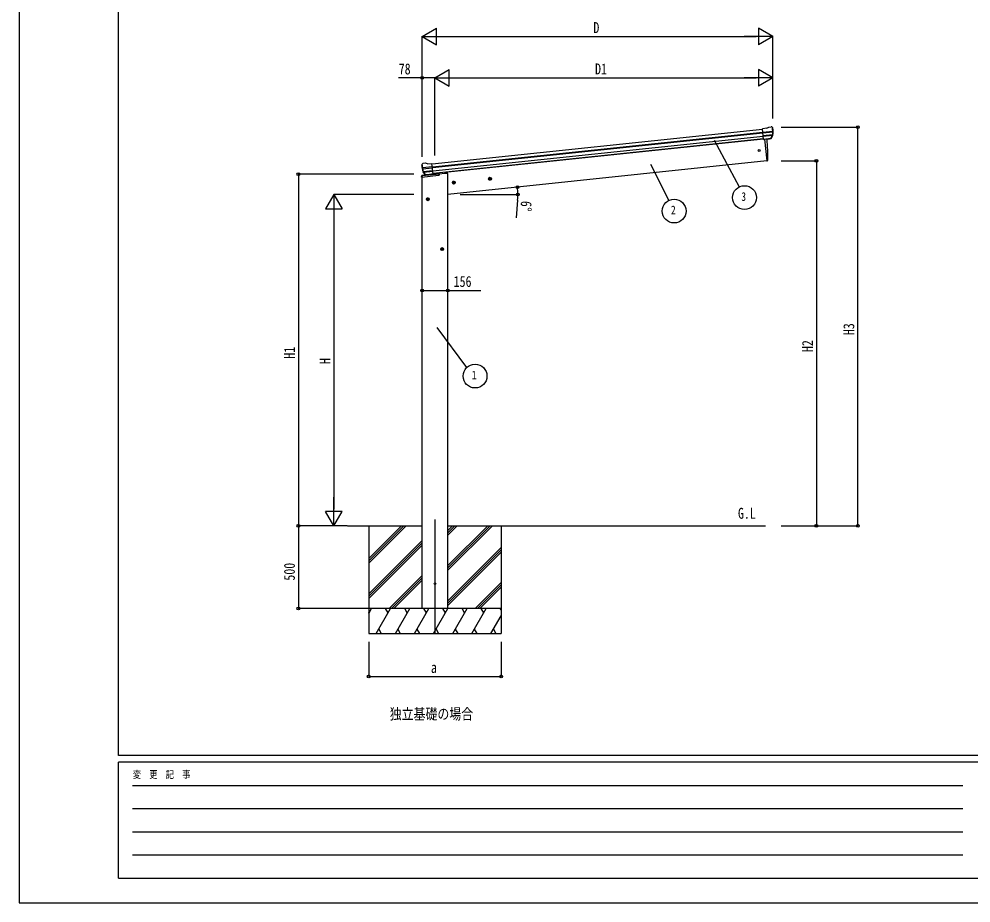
# Model space of a CAD drawing. Units: millimetres, scale not verified. Extents: x -8410 to 8410, y -5940 to 5940.
# Drawn here: x -8410 to -2660, y -5940 to -604 of the extents above; entities that cross this region are included whole.
import ezdxf
from ezdxf.enums import TextEntityAlignment as Align

# ---------------------------------------------------------------- set-up
doc = ezdxf.new("R2010")
doc.units = ezdxf.units.MM
doc.header["$LTSCALE"] = 30
for name, color, linetype in [('0-2_USER1', 3, 'Continuous'), ('0-3_YKK_12', 2, 'Continuous'), ('0-4_YKK_13', 4, 'Continuous'), ('0-5_YKK_A1', 4, 'Continuous'), ('0-6_YKK_D', 6, 'Continuous'), ('0-7_YKK_ZWAK', 7, 'Continuous')]:
    doc.layers.add(name, color=color, linetype=linetype)
doc.styles.add('ＭＳ ゴシック', font='')
doc.styles.get('ＭＳ ゴシック').set_extended_font_data('MS Gothic')

msp = doc.modelspace()

# ---------------------------------------------------------------- linework, layer by layer
at = {"layer": '0-3_YKK_12'}
msp.add_line((-5897.87, -3624.46), (-5897.87, -4317.79), dxfattribs=at)
at = {"layer": '0-4_YKK_13'}
for p, q in [((-3893.07, -1263.16), (-3919.59, -1265.95)), ((-3866.75, -1254.36), (-3866.75, -1254.37)), ((-3863.08, -1255.45), (-3863.09, -1255.45)), ((-3863.08, -1255.45), (-3858.76, -1258.95)), ((-3858.76, -1258.95), (-3857.9, -1259.65)), ((-3856.52, -1263.34), (-3856.83, -1261.49)), ((-3912.8, -1330.5), (-3919.59, -1265.95)), ((-3917.43, -1286.48), (-3857.69, -1280.2)), ((-3857.21, -1286.07), (-3916.82, -1292.34)), ((-3858.05, -1302.83), (-3915.08, -1308.82)), ((-3859.44, -1307.49), (-3914.61, -1313.28)), ((-3868, -1324.06), (-3858.55, -1305.76)), ((-3866.95, -1324.49), (-3856.83, -1306.23)), ((-3869.45, -1325.72), (-3912.83, -1330.28)), ((-3912.8, -1330.5), (-3902.86, -1329.46)), ((-3906.23, -1329.81), (-3892.53, -1460.19)), ((-3902.86, -1329.46), (-3902.59, -1329.52)), ((-3902.59, -1329.52), (-3877.25, -1326.86)), ((-3877.25, -1326.86), (-3877, -1326.74)), ((-3877, -1326.74), (-3869.31, -1325.93)), ((-5977.91, -1486.31), (-5977.99, -1484.44)), ((-5976.62, -1481.55), (-5977.32, -1482.41)), ((-5973.13, -1477.23), (-5976.62, -1481.55)), ((-5973.13, -1477.23), (-5973.12, -1477.22)), ((-5969.77, -1475.4), (-5969.76, -1475.4)), ((-5942.2, -1478.54), (-5915.67, -1475.75)), ((-5908.89, -1540.3), (-5915.67, -1475.75)), ((-3892.53, -1460.19), (-3890.48, -1459.9)), ((-5978.05, -1558.22), (-5976.81, -1548.81)), ((-5977.04, -1558.11), (-5875.53, -1547.44)), ((-5975.82, -1548.87), (-5977.04, -1558.11)), ((-5977.04, -1558.11), (-5975.82, -1548.87)), ((-5975.31, -1548.88), (-5976.51, -1558.06)), ((-5975.82, -1548.87), (-5975.92, -1547.94)), ((-5975.92, -1547.94), (-5975.82, -1548.87)), ((-5871.05, -1537.85), (-5975.82, -1548.87)), ((-5975.82, -1548.87), (-5871.05, -1537.85)), ((-5871.05, -1537.92), (-5975.31, -1548.88)), ((-5974.38, -1549.29), (-5974.43, -1548.79)), ((-5871.05, -1538.43), (-5974.38, -1549.29)), ((-5913.52, -1496.28), (-5973.25, -1502.56)), ((-5972.5, -1508.4), (-5912.9, -1502.13)), ((-5954.99, -1543.96), (-5968.69, -1528.2)), ((-5968.2, -1524.61), (-5911.17, -1518.62)), ((-5954.05, -1543.32), (-5967.1, -1527.38)), ((-5965.87, -1528.88), (-5910.7, -1523.08)), ((-5944.69, -1544.06), (-5952.38, -1544.87)), ((-5952.29, -1544.63), (-5908.91, -1540.08)), ((-5944.42, -1544.13), (-5944.69, -1544.06)), ((-5919.09, -1541.47), (-5944.42, -1544.13)), ((-5918.83, -1541.35), (-5919.09, -1541.47)), ((-5908.89, -1540.3), (-5918.83, -1541.35)), ((-5906.05, -1540.6), (-5906.05, -1542.11)), ((-5871.05, -1542.47), (-5871.05, -1537.85)), ((-5977.04, -1558.11), (-5978.05, -1558.22))]:
    msp.add_line(p, q, dxfattribs=at)
for points in [[(-3893.07, -1263.16), (-3881.47, -1256.19), (-3881.47, -1256.19)], [(-3880.24, -1255.78), (-3880.24, -1255.78), (-3866.75, -1254.37)], [(-5956.28, -1473.98), (-5956.28, -1473.98), (-5969.76, -1475.4)], [(-5942.2, -1478.54), (-5954.99, -1474.13), (-5954.99, -1474.13)], [(-5975.92, -1547.94), (-5871.05, -1536.92), (-5871.05, -1537.85)]]:
    msp.add_lwpolyline(points, dxfattribs=at)
for centre, radius in [((-3939.33, -1397.64), 6.5), ((-5897.62, -4012.7), 5)]:
    msp.add_circle(centre, radius, dxfattribs=at)
for centre, radius, start, end in [((-3879.92, -1258.77), 3, 96.02369, 120.97631), ((-3866.23, -1259.34), 5, 51.04426, 95.95574), ((-4050.07, -1284.99), 192.44, 1.4271, 6.57578), ((-4057.41, -1284.46), 202, 354.13916, 6), ((-3861.22, -1304.39), 3, 332.69111, 354.20009), ((-4057.41, -1284.46), 200.2, 354.20009, 359.53883), ((-3812.42, -1278.09), 45.32, 182.67122, 185.64518), ((-3857.03, -1287.41), 1.35, 95.1605, 97.91927), ((-3854.42, -1285.85), 2.74, 179.02151, 184.43412), ((-3859.45, -1304.78), 3, 331, 354.13916), ((-4787.14, -1419.98), 900, 357.63919, 5.84085), ((-3869.56, -1323.04), 2.99, 285.2717, 331.00739), ((-5777.02, -1465.2), 202, 186, 197.86084), ((-5784.08, -1467.25), 192.44, 185.42422, 190.5729), ((-5969.24, -1480.37), 5, 96.04426, 140.95574), ((-5955.97, -1476.97), 3, 71.02369, 95.97631), ((-3890.9, -1456.93), 3, 278, 357.63919), ((-5975.82, -1548.94), 1, 96, 172.5), ((-5976.54, -1552.46), 3.66, 78.7113, 94.17753), ((-5976.54, -1552.46), 3.66, 78.7113, 94.17753), ((-6017.98, -1509.9), 45.32, 6.35482, 9.32878), ((-5975.28, -1508.76), 2.74, 7.56588, 12.97849), ((-5972.41, -1509.74), 1.35, 94.08073, 96.8395), ((-5777.02, -1465.2), 200.2, 192.46117, 197.79991), ((-5966.43, -1526.23), 3, 197.86084, 221), ((-5964.78, -1525.48), 3, 197.79991, 219.30889), ((-5952.73, -1541.99), 2.99, 220.99261, 266.7283), ((-5876.05, -1542.47), 5, 276, 0)]:
    msp.add_arc(centre, radius, start, end, dxfattribs=at)
for centre, major_axis, ratio, start_param, end_param in [((-3858.78, -1262.95), (-0.87, 5.91), 0.020485, 0.671432, 1.5691306), ((-3864.17, -1258.43), (5.88, -1.31), 0.24881, 0.460585, 0.4641038), ((-3859.79, -1261.98), (-2.34, 1.9), 0.995767, 3.9859716, 4.712389), ((-4055.1, -1306.41), (-20.92, 199.05), 0.994373, 4.7113789, 4.7277536), ((-3869.76, -1322.74), (-0.11, 3), 0.642905, 3.2459383, 4.203928), ((-3869.63, -1322.94), (1.66, -2.51), 0.997631, 5.8041905, 5.8929484), ((-3869.7, -1322.84), (3.53, -2.11), 0.650902, 5.2561448, 5.3289554), ((-3867.33, -1322.49), (1.08, 3.13), 0.040856, 2.1135035, 2.1416249), ((-5974.99, -1484.29), (1.9, 2.34), 0.995767, 1.5707963, 2.2972137), ((-5971.44, -1479.92), (-5.48, -2.51), 0.24881, 5.8190815, 5.8226003), ((-5975.78, -1485.46), (-0.38, 5.97), 0.020485, 4.7140547, 5.6117533), ((-5774.71, -1487.14), (-20.92, 199.05), 0.994373, 1.5554317, 1.5718064), ((-5955.04, -1541.91), (-1.71, 2.84), 0.040856, 4.1415604, 4.1696818), ((-5952.6, -1541.66), (-0.51, 2.96), 0.642905, 2.0792573, 3.037247), ((-5952.64, -1541.76), (-3.02, -2.79), 0.650902, 0.9542299, 1.0270405), ((-5952.69, -1541.88), (-1.1, -2.8), 0.997631, 0.3902369, 0.4789948)]:
    msp.add_ellipse(centre, major_axis=major_axis, ratio=ratio, start_param=start_param, end_param=end_param, dxfattribs=at)
at = {"layer": '0-5_YKK_A1'}
for p, q in [((-5915.46, -1477.74), (-3919.38, -1267.94)), ((-5913.48, -1496.63), (-3917.39, -1286.84)), ((-5913.05, -1500.81), (-3916.95, -1291.01)), ((-5910.95, -1520.67), (-3914.87, -1310.87)), ((-3913.11, -1327.61), (-5909.19, -1537.41)), ((-3913, -1328.61), (-5838.29, -1530.96)), ((-3906.23, -1329.81), (-3892.53, -1460.19)), ((-3892.53, -1460.19), (-5819.87, -1662.76)), ((-5838.29, -1530.96), (-5837.68, -1536.76)), ((-5819.87, -4162.7), (-5819.87, -1536.76)), ((-5975.37, -4162.76), (-5975.37, -1557.94)), ((-5773.71, -1590.54), (-5793.6, -1592.63)), ((-5784.44, -1584.12), (-5790.51, -1588.53)), ((-5790.51, -1588.53), (-5789.73, -1596)), ((-5789.73, -1596), (-5782.87, -1599.05)), ((-5782.61, -1601.53), (-5784.7, -1581.64)), ((-5777.59, -1587.17), (-5784.44, -1584.12)), ((-5554.92, -1567.54), (-5574.81, -1569.63)), ((-5565.65, -1561.12), (-5571.72, -1565.53)), ((-5571.72, -1565.53), (-5570.93, -1573)), ((-5570.93, -1573), (-5564.08, -1576.05)), ((-5563.82, -1578.53), (-5565.91, -1558.64)), ((-5558.79, -1564.18), (-5565.65, -1561.12)), ((-5930.87, -1692.31), (-5950.87, -1692.31)), ((-5940.87, -1684.8), (-5947.37, -1688.56)), ((-5947.37, -1688.56), (-5947.37, -1696.06)), ((-5947.37, -1696.06), (-5940.87, -1699.82)), ((-5940.87, -1702.31), (-5940.87, -1682.31)), ((-5934.37, -1688.56), (-5940.87, -1684.8)), ((-5843.87, -1992.31), (-5863.87, -1992.31)), ((-5853.87, -1984.8), (-5860.37, -1988.56)), ((-5860.37, -1988.56), (-5860.37, -1996.06)), ((-5860.37, -1996.06), (-5853.87, -1999.82)), ((-5853.87, -2002.31), (-5853.87, -1982.31)), ((-5847.37, -1988.56), (-5853.87, -1984.8)), ((-6426.51, -3662.76), (-5975.37, -3662.76)), ((-6297.87, -3662.76), (-6297.87, -4312.76)), ((-6297.87, -3889.39), (-6071.24, -3662.76)), ((-6297.87, -3875.25), (-6085.38, -3662.76)), ((-6297.87, -3861.1), (-6099.53, -3662.76)), ((-5819.87, -3662.76), (-3900.93, -3662.76)), ((-5819.87, -3931.89), (-5550.74, -3662.76)), ((-5819.87, -3917.75), (-5564.88, -3662.76)), ((-5819.87, -3903.6), (-5579.03, -3662.76)), ((-5819.87, -3719.7), (-5762.93, -3662.76)), ((-5819.87, -3705.56), (-5777.08, -3662.76)), ((-5819.87, -3691.41), (-5791.22, -3662.76)), ((-5497.87, -3662.82), (-5497.87, -4312.76)), ((-6297.87, -4073.23), (-5975.87, -3751.24)), ((-6297.87, -4087.38), (-5975.87, -3765.38)), ((-6297.87, -4101.52), (-5975.87, -3779.52)), ((-5819.87, -4115.73), (-5497.87, -3793.74)), ((-5819.87, -4129.88), (-5497.87, -3807.88)), ((-5819.87, -4144.02), (-5497.87, -3822.02)), ((-6175.26, -4162.76), (-5975.87, -3963.37)), ((-6161.12, -4162.76), (-5975.87, -3977.51)), ((-6146.98, -4162.76), (-5975.87, -3991.65)), ((-5654.76, -4162.76), (-5497.87, -4005.87)), ((-5640.62, -4162.76), (-5497.87, -4020.01)), ((-5626.48, -4162.76), (-5497.87, -4034.15)), ((-5497.87, -4162.76), (-6297.87, -4162.76)), ((-6297.87, -4191.7), (-6281.16, -4162.76)), ((-6296.16, -4188.74), (-6297.87, -4185.78)), ((-6252.3, -4312.76), (-6165.69, -4162.76)), ((-6180.69, -4188.74), (-6195.7, -4162.76)), ((-6136.83, -4312.76), (-6050.22, -4162.76)), ((-6065.22, -4188.74), (-6080.22, -4162.76)), ((-6021.36, -4312.76), (-5934.75, -4162.76)), ((-5949.75, -4188.74), (-5964.76, -4162.76)), ((-5905.89, -4312.76), (-5819.28, -4162.76)), ((-5834.28, -4188.74), (-5849.29, -4162.76)), ((-5790.42, -4312.76), (-5703.81, -4162.76)), ((-5718.81, -4188.74), (-5733.81, -4162.76)), ((-5674.95, -4312.76), (-5588.34, -4162.76)), ((-5603.35, -4188.74), (-5618.35, -4162.76)), ((-5497.87, -4171.43), (-5502.88, -4162.76)), ((-5559.48, -4312.76), (-5497.87, -4206.05)), ((-6237.3, -4286.78), (-6222.3, -4312.76)), ((-6121.83, -4286.78), (-6106.83, -4312.76)), ((-6006.36, -4286.78), (-5991.36, -4312.76)), ((-5890.89, -4286.78), (-5875.89, -4312.76)), ((-5775.42, -4286.78), (-5760.42, -4312.76)), ((-5659.95, -4286.78), (-5644.95, -4312.76)), ((-5544.48, -4286.78), (-5529.48, -4312.76)), ((-6297.87, -4312.76), (-5497.87, -4312.76))]:
    msp.add_line(p, q, dxfattribs=at)
for points in [[(-5819.87, -1536.76), (-5839.87, -1536.76), (-5871.05, -1540.04)], [(-5782.87, -1599.05), (-5776.8, -1594.64), (-5777.59, -1587.17)], [(-5564.08, -1576.05), (-5558.01, -1571.64), (-5558.79, -1564.18)], [(-5940.87, -1699.82), (-5934.37, -1696.06), (-5934.37, -1688.56)], [(-5853.87, -1999.82), (-5847.37, -1996.06), (-5847.37, -1988.56)]]:
    msp.add_lwpolyline(points, dxfattribs=at)
for centre, radius in [((-5783.66, -1591.58), 8.5), ((-5783.66, -1591.58), 7.7), ((-5783.66, -1591.58), 6.5), ((-5564.86, -1568.59), 8.5), ((-5564.86, -1568.59), 7.7), ((-5564.86, -1568.59), 6.5), ((-5940.87, -1692.31), 8.5), ((-5940.87, -1692.31), 7.7), ((-5940.87, -1692.31), 6.5), ((-5853.87, -1992.31), 8.5), ((-5853.87, -1992.31), 7.7), ((-5853.87, -1992.31), 6.5)]:
    msp.add_circle(centre, radius, dxfattribs=at)
at = {"layer": '0-6_YKK_D'}
for p, q in [((-5975.87, -709.36), (-5889.27, -659.36)), ((-5889.27, -759.36), (-5889.27, -659.36)), ((-3857.49, -709.36), (-3944.09, -659.36)), ((-3944.09, -659.36), (-3944.09, -759.36)), ((-5975.87, -1426.78), (-5975.87, -708.36)), ((-5975.87, -709.36), (-5889.27, -759.36)), ((-5975.87, -709.36), (-5802.67, -709.36)), ((-5875.87, -709.36), (-3957.49, -709.36)), ((-3857.49, -709.36), (-4030.69, -709.36)), ((-3857.49, -709.36), (-3944.09, -759.36)), ((-3857.49, -1204.04), (-3857.49, -708.36)), ((-5897.62, -959.36), (-5811.02, -909.36)), ((-5811.02, -1009.36), (-5811.02, -909.36)), ((-3857.49, -959.36), (-3944.09, -909.36)), ((-3944.09, -909.36), (-3944.09, -1009.36)), ((-5975.37, -1436.78), (-5975.37, -958.36)), ((-5897.62, -1428.61), (-5897.62, -958.36)), ((-5897.62, -1428.61), (-5897.62, -958.36)), ((-5897.62, -959.36), (-5811.02, -1009.36)), ((-5897.62, -959.36), (-5724.42, -959.36)), ((-5797.62, -959.36), (-3957.49, -959.36)), ((-3857.49, -959.36), (-4030.69, -959.36)), ((-3857.49, -959.36), (-3944.09, -1009.36)), ((-3857.49, -1203.04), (-3857.49, -958.36)), ((-3805.66, -1256.35), (-3342.79, -1256.35)), ((-3343.79, -3662.76), (-3343.79, -1256.35)), ((-4210.2, -1336.17), (-4060.3, -1617.56)), ((-4595.4, -1480.41), (-4485.52, -1698.7)), ((-3806.66, -1460.19), (-3592.79, -1460.19)), ((-3593.79, -1460.19), (-3593.79, -3662.76)), ((-6025.87, -1540.25), (-6723.84, -1540.25)), ((-6722.84, -1540.25), (-6722.84, -3662.76)), ((-6508.31, -1662.76), (-6558.31, -1749.36)), ((-6025.87, -1662.76), (-6509.31, -1662.76)), ((-6508.31, -1662.76), (-6458.31, -1749.36)), ((-6508.31, -1662.76), (-6508.31, -1835.96)), ((-5745.51, -1662.76), (-5395.96, -1662.76)), ((-5398.33, -1696.73), (-5407.02, -1804.65)), ((-6558.31, -1749.36), (-6458.31, -1749.36)), ((-6508.31, -1762.76), (-6508.31, -3562.76)), ((-5886.02, -2465.34), (-5706.23, -2707.98)), ((-6508.31, -3662.76), (-6508.31, -3489.55)), ((-6508.31, -3662.76), (-6558.31, -3576.16)), ((-6458.31, -3576.16), (-6558.31, -3576.16)), ((-6508.31, -3662.76), (-6458.31, -3576.16)), ((-6427.51, -3662.76), (-6723.84, -3662.76)), ((-6427.51, -3662.76), (-6723.84, -3662.76)), ((-6722.84, -3662.76), (-6722.84, -4162.76)), ((-6427.51, -3662.76), (-6509.31, -3662.76)), ((-3806.66, -3662.76), (-3592.79, -3662.76)), ((-3806.66, -3662.76), (-3342.79, -3662.76)), ((-6298.87, -4162.76), (-6723.84, -4162.76)), ((-6297.87, -4363.7), (-6297.87, -4573.01)), ((-5497.87, -4363.7), (-5497.87, -4573.01)), ((-6297.87, -4572.01), (-5497.87, -4572.01))]:
    msp.add_line(p, q, dxfattribs=at)
for points in [[(-5897.62, -959.36), (-5975.37, -959.36), (-6117.64, -959.36)], [(-5975.37, -2242.31), (-5819.87, -2242.31), (-5620.01, -2242.31)]]:
    msp.add_lwpolyline(points, dxfattribs=at)
for centre, radius in [((-5975.37, -959.36), 8.5), ((-3343.79, -1256.35), 8.5), ((-3593.79, -1460.19), 8.5), ((-6722.84, -1540.25), 8.5), ((-4028.07, -1681.95), 72), ((-5399.28, -1618.55), 8.5), ((-5396.96, -1662.76), 8.5), ((-4453.14, -1763.01), 72), ((-5975.37, -2242.31), 8.5), ((-5819.87, -2242.31), 8.5), ((-5655.51, -2759.08), 72), ((-6722.84, -3662.76), 8.5), ((-6722.84, -3662.76), 8.5), ((-3593.79, -3662.76), 8.5), ((-3343.79, -3662.76), 8.5), ((-6722.84, -4162.76), 8.5), ((-6297.87, -4572.01), 8.5), ((-5497.87, -4572.01), 8.5)]:
    msp.add_circle(centre, radius, dxfattribs=at)
for start, end in [(0, 6), (355.39249, 0)]:
    msp.add_arc((-5819.87, -1662.76), 422.91, start, end, dxfattribs=at)
at = {"layer": '0-7_YKK_ZWAK'}
for p, q in [((-7809.96, -5050), (-7809.96, 5550)), ((7790.04, -5050), (-7809.96, -5050)), ((-2609.96, -5090), (-7809.96, -5090)), ((-7809.96, -5790), (-7809.96, -5090)), ((-7724.96, -5230), (-2709.96, -5230)), ((-7724.96, -5370), (-2709.96, -5370)), ((-7724.96, -5510), (-2709.96, -5510)), ((-7724.96, -5650), (-2709.96, -5650)), ((-7809.96, -5790), (-2609.96, -5790))]:
    msp.add_line(p, q, dxfattribs=at)
msp.add_lwpolyline([(-8410, -5940), (8410, -5940), (8410, 5940), (-8410, 5940)], close=True, dxfattribs=at)

# ---------------------------------------------------------------- texts
at = {"layer": '0-2_USER1', "style": 'ＭＳ ゴシック', "width": 0.8}
for s, p in [('G.L', (-4067.44, -3640.29)), ('独立基礎の場合', (-6170.83, -4851.74))]:
    msp.add_text(s, height=65.98, dxfattribs=at).set_placement(p, align=Align.BOTTOM_LEFT)
at = {"layer": '0-6_YKK_D', "style": 'ＭＳ ゴシック', "width": 0.8}
for s, height, p in [('D', 65.98, (-4940.68, -708.56)), ('78', 65.98, (-6116.31, -958.03)), ('D1', 65.98, (-4930.36, -958.03)), ('3', 52.79, (-4047.27, -1717.95)), ('2', 52.79, (-4472.34, -1799.01)), ('156', 65.98, (-5784.54, -2240.98)), ('1', 52.79, (-5674.71, -2795.08)), ('a', 65.98, (-5921.87, -4571.21))]:
    msp.add_text(s, height=height, dxfattribs=at).set_placement(p, align=Align.BOTTOM_LEFT)
for s, rotation, p in [('6°', 265.392, (-5397.1, -1698.17)), ('H3', 90, (-3345.13, -2512.35)), ('H1', 90, (-6723.64, -2654.31)), ('H2', 90, (-3594.59, -2614.27)), ('H', 90, (-6509.11, -2686.76)), ('500', 90, (-6724.18, -3994.36))]:
    msp.add_text(s, height=65.98, rotation=rotation, dxfattribs=at).set_placement(p, align=Align.BOTTOM_LEFT)
at = {"layer": '0-7_YKK_ZWAK', "style": 'ＭＳ ゴシック', "width": 0.8}
msp.add_text('変  更  記  事', height=43.99, dxfattribs=at).set_placement((-7722.62, -5200), align=Align.BOTTOM_LEFT)

doc.saveas('drawing.dxf')
